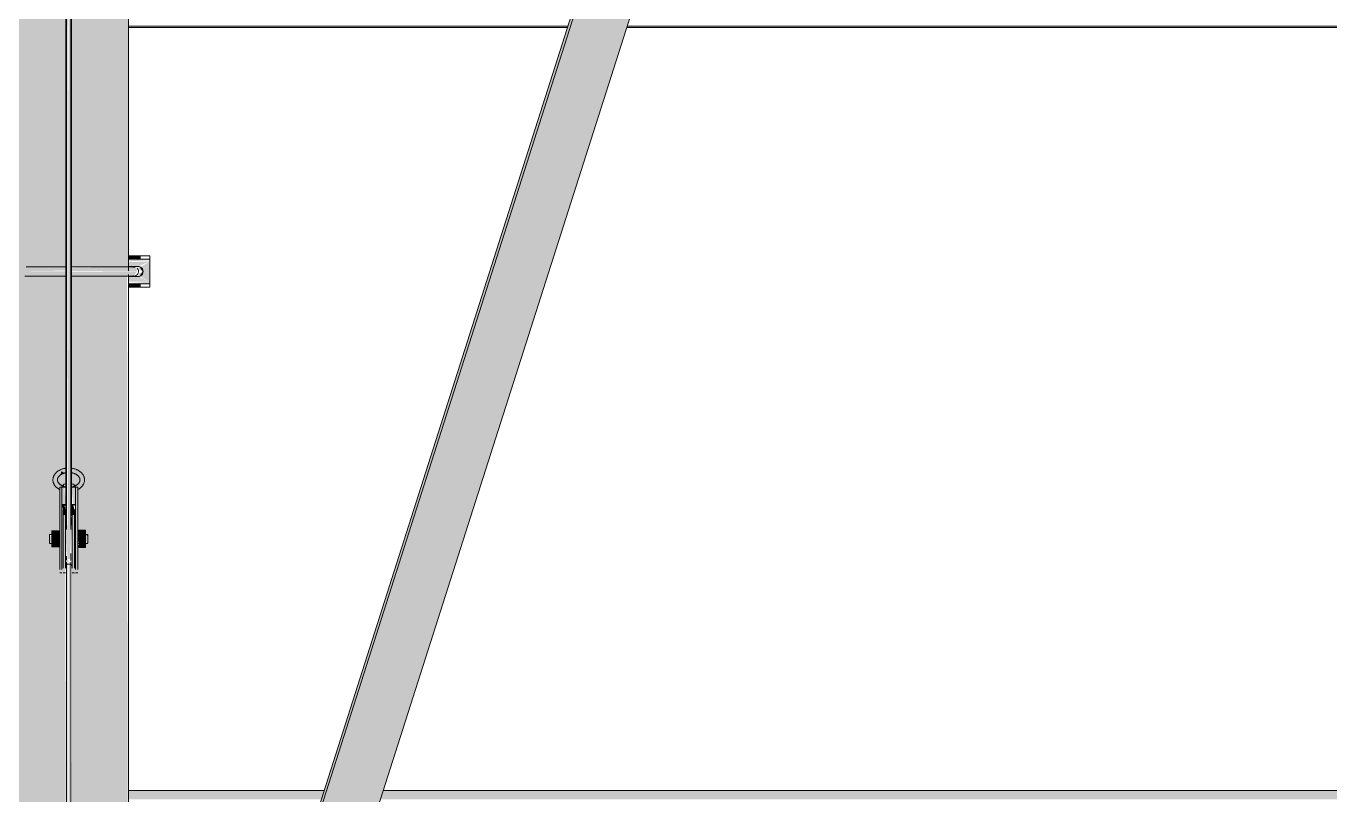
# Model space of a CAD drawing. Header units: inches. Extents: x -55396 to -733, y -290 to 853.
# Drawn here: x -13517.1 to -13444.9, y 196 to 238.6 of the extents above; entities that cross this region are included whole.
import ezdxf

# ---------------------------------------------------------------- set-up
doc = ezdxf.new("R2010")
doc.units = ezdxf.units.IN
doc.header["$MEASUREMENT"] = 0
doc.layers.add('Q-SPCQ', color=91, linetype='Continuous', lineweight=9)
doc.layers.add('S-BEAM', color=12, linetype='Continuous', lineweight=9)

# ---------------------------------------------------------------- blocks, each defined once
blk = doc.blocks.new('Basketball_Backstop-Performance_Sports_Systems-3103-Ceiling_Hung - 27_-0_ to 27_-11 7_8_-652462-Section 6')
at = {"layer": 'Q-SPCQ'}
h = blk.add_hatch(color=256, dxfattribs=at)
h.paths.add_polyline_path([(-25622.38938958182, 157.5625000002665), (-25622.29378982845, 157.5625000002665), (-25622.29378982845, 160.1875000002658), (-25625.38983204984, 160.1875000002658), (-25625.37355031459, 157.5625000002665), (-25623.03125910191, 157.5625000002665)], flags=0)
h.paths.add_polyline_path([(-25622.04378982836, 157.5625000002665), (-25618.95800998017, 157.5625000002665), (-25618.97429171543, 160.1875000002658), (-25622.04378982836, 160.1875000002658), (-25622.04378982836, 159.4308813793272)], flags=0)
h.paths.add_polyline_path([(-25621.56704488622, 164.3125000002658), (-25618.861421015, 164.3135063793268), (-25618.93567332945, 224.7924187214571), (-25619.93736242704, 224.7504784280149), (-25622.01253982836, 224.7500916785839), (-25621.98128982837, 213.0556837985709), (-25621.66878982836, 213.0556837985709), (-25621.66878982836, 211.9191045605048), (-25621.79378982837, 211.9191045605048), (-25621.79378982837, 211.6942256228069), (-25621.66878982836, 211.6414702361983), (-25621.66878982836, 210.6710303438485), (-25621.23128982836, 210.6710303438485), (-25621.23128982836, 210.4245439565732), (-25621.10628982836, 210.3598391952978), (-25621.10628982836, 209.9415810434291), (-25621.23128982836, 209.9415810434291), (-25621.3165829281, 209.6950946561537), (-25621.66878982836, 209.6411498704367), (-25621.66878982836, 208.5741849037683), (-25621.79378982836, 208.5741849037683), (-25621.85628982836, 208.5592648679053), (-25621.98128982836, 208.5592648679053), (-25622.04378982836, 164.3125000002658)], flags=0)
h.paths.add_polyline_path([(-25622.35628982836, 208.8840243943257), (-25622.29378982845, 209.1224023282211), (-25622.35628982836, 209.061169595453)], flags=0)
h.paths.add_polyline_path([(-25623.32282690613, 224.7600385528455), (-25623.65631404502, 224.7938176080383), (-25623.47911435923, 224.7705978728697)], flags=0)
h.paths.add_polyline_path([(-25625.48642101501, 164.3125000002658), (-25622.29378982845, 164.3135063793268), (-25622.35628982836, 208.5592648679053), (-25622.48128982836, 208.5741849037683), (-25622.54378982836, 208.5741849037683), (-25622.66878982836, 208.5741849037683), (-25622.66878982837, 209.7455625000013), (-25623.10628982837, 209.7455625000013), (-25623.10628982837, 209.9415810434291), (-25623.23128982837, 210.0062858047044), (-25623.23128982837, 210.4245439565732), (-25623.10628982837, 210.4245439565732), (-25623.03125910191, 210.6205625000016), (-25622.66878982837, 210.6984438793272), (-25622.66878982837, 211.6942256228069), (-25622.54378982837, 211.6942256228069), (-25622.54378982837, 211.9191045605048), (-25622.66878982837, 211.9191045605048), (-25622.66878982837, 213.0556837985709), (-25622.35628982837, 213.1397563793273), (-25622.32503982845, 224.7514000189849), (-25625.48642101501, 224.7511471235502), (-25625.48642101501, 164.3135063793268)], flags=0)
h.paths.add_polyline_path([(-25621.80609922665, 210.4245439565732), (-25621.79378982836, 210.4245439565732), (-25621.85628982836, 210.4245439565732)], flags=0)
h.paths.add_polyline_path([(-25622.35628982836, 210.9330625000018), (-25622.32503982845, 210.944103615473), (-25622.35628982836, 210.944103615473)], flags=0)
h.paths.add_polyline_path([(-25622.01253982836, 211.4587692142011), (-25621.98128982836, 211.5088877147261), (-25622.01253982836, 211.4821006056779)], flags=0)
h.paths.add_polyline_path([(-25622.61073156661, 213.765931362989), (-25622.57874456705, 213.9330267996304), (-25622.38976069749, 213.8306522321097)], flags=0)
h.paths.add_polyline_path([(-25621.02460410234, 225.2409487979344), (-25620.86872767077, 225.204280435968), (-25620.87949360115, 225.2314475956225)], flags=0)
h.paths.add_polyline_path([(-25619.80074784579, 225.1872956706383), (-25618.861421015, 225.2482678495078), (-25618.861421015, 281.3749999999845), (-25621.2312898282, 281.294717254146), (-25621.2312898282, 281.1789814565629), (-25621.1062898282, 281.1142766952868), (-25621.1062898282, 280.6960185434181), (-25621.2312898282, 280.6960185434181), (-25621.3165829281, 280.4495321561434), (-25621.6687898282, 280.4495321561434), (-25621.66878982845, 279.2379678438428), (-25621.23128982845, 279.2379678438428), (-25621.23128982845, 278.9914814565674), (-25621.10628982845, 278.9267766952921), (-25621.10628982845, 278.5085185434233), (-25621.23128982845, 278.5085185434233), (-25621.3165829281, 278.2620321561487), (-25621.66878982845, 278.208087370431), (-25621.66878982845, 277.1411224037626), (-25621.79378982845, 277.1411224037626), (-25621.85628982845, 277.1262023678996), (-25621.98128982845, 277.1262023678996), (-25622.01253982836, 225.2486502712349), (-25619.83162980233, 225.1952034153892)], flags=0)
h.paths.add_polyline_path([(-25622.35628982845, 277.4509618943227), (-25622.32503982845, 277.6281070954466), (-25622.35628982845, 277.6281070954466)], flags=0)
h.paths.add_polyline_path([(-25623.65631404502, 225.1888867548541), (-25622.32503982845, 225.2499083215832), (-25622.35628982845, 277.1262023678996), (-25622.48128982845, 277.1411224037626), (-25622.54378982845, 277.1411224037626), (-25622.66878982845, 277.1411224037626), (-25622.66878982845, 278.3124999999956), (-25623.10628982845, 278.3124999999956), (-25623.10628982845, 278.5085185434233), (-25623.23128982845, 278.5732233046994), (-25623.23128982845, 278.9914814565674), (-25623.1062898282, 279.0551938793271), (-25623.01991865102, 279.1874999999959), (-25622.66878982845, 279.1874999999959), (-25622.6687898282, 280.4323185144505), (-25623.1062898282, 280.4323185144505), (-25623.1062898282, 280.6960185434181), (-25623.2312898282, 280.7607233046942), (-25623.2312898282, 281.1789814565629), (-25623.10628982845, 281.1900907427614), (-25623.10628982845, 281.3749999999845), (-25625.48642101501, 281.3749999999845), (-25625.44810222179, 225.2313736596909), (-25624.85250665039, 225.233631666031), (-25623.55881303839, 225.203819365458)], flags=0)
h.paths.add_polyline_path([(-25622.54378982845, 278.9914814565674), (-25622.48128982845, 279.0551938793271), (-25622.54378982845, 278.9925530113409)], flags=0)
h.paths.add_polyline_path([(-25621.85628982845, 278.9914814565674), (-25621.79378982845, 279.0551938793271), (-25621.85628982845, 279.0551938793271)], flags=0)
h.paths.add_polyline_path([(-25622.3562898282, 279.500000000022), (-25622.3197157388, 279.5790786669251), (-25622.3562898282, 279.511041115468)], flags=0)
h.paths.add_polyline_path([(-25622.01786391784, 280.0217317249512), (-25621.98128982845, 280.0758252147204), (-25622.01786391784, 280.0490381056722)], flags=0)
h = blk.add_hatch(color=256, dxfattribs=at)
h.paths.add_polyline_path([(-25617.07529572658, 157.5625000002665), (-25616.23815165518, 160.1875000002658), (-25618.95800998017, 160.1875000002658), (-25618.95800998017, 157.5625000002665)], flags=0)
h.paths.add_polyline_path([(-25618.06011332293, 164.3125000002658), (-25614.9223185966, 164.3135063793268), (-25577.73587312071, 280.9175924730886), (-25579.15873724902, 281.3749999999845), (-25580.72747413901, 281.3749999999845), (-25618.05979237655, 164.3135063793268)], flags=0)
for points in [[(-25618.19390626926, 164.3125000002658), (-25618.05979237655, 164.3135063793268), (-25580.72747413901, 281.3749999999845), (-25580.86126708533, 281.3749999999845), (-25618.19358532287, 164.3135063793268)], [(-25618.17392101501, 225.6874999999831), (-25618.17392101501, 225.8749999999831), (-25618.86142101501, 225.8749999999831), (-25618.86142101501, 225.6874999999831)], [(-25618.17392101501, 224.1249999999813), (-25618.17392101501, 224.3124999999806), (-25618.86142101501, 224.3124999999806), (-25618.86142101501, 224.1249999999813)], [(-25622.61073156661, 213.765931362989), (-25622.38976069749, 213.8306522321097), (-25622.57874456704, 213.9330267996304)], [(-25622.35628982837, 213.0556837985709), (-25622.32503982845, 213.1397563793273), (-25622.35628982837, 213.1397563793273)], [(-25622.54378982836, 211.9191045605048), (-25622.54378982837, 213.0556837985709), (-25622.66878982837, 213.0556837985709), (-25622.66878982836, 211.9191045605048)], [(-25621.79378982836, 211.9191045605048), (-25621.66878982836, 211.9191045605048), (-25621.66878982837, 213.0556837985709), (-25621.79378982837, 213.0556837985709)], [(-25622.66878982836, 208.5741849037683), (-25622.54378982836, 208.5741849037683), (-25622.54378982836, 211.6942256228069), (-25622.66878982836, 211.6942256228069), (-25622.66878982836, 208.8572372852761)], [(-25622.35628982836, 211.5088877147261), (-25622.35628982836, 211.8068601320969), (-25622.48128982836, 211.8068601320969), (-25622.48128982836, 211.5088877147261)], [(-25621.85628982836, 211.5088877147261), (-25621.85628982836, 211.8068601320969), (-25621.98128982836, 211.8068601320969), (-25621.98128982836, 211.5088877147261)], [(-25621.79378982836, 208.5741849037683), (-25621.66878982836, 208.5741849037683), (-25621.66878982836, 211.6942256228069), (-25621.79378982836, 211.6942256228069), (-25621.79378982836, 208.8572372852761)], [(-25622.48128982836, 208.5592648679053), (-25622.35628982836, 208.5592648679053), (-25622.35628982836, 211.5088877147261), (-25622.48128982836, 211.5088877147261), (-25622.48128982836, 208.8572372852761)], [(-25622.0437898282, 211.4354378228456), (-25622.01264075392, 211.4821006056779), (-25622.0437898282, 211.4821006056779)], [(-25621.98128982836, 208.5592648679053), (-25621.85628982836, 208.5592648679053), (-25621.85628982836, 211.5088877147261), (-25621.98128982836, 211.5088877147261), (-25621.98128982836, 208.8572372852761)], [(-25623.10628982836, 210.1830625000011), (-25622.66878982836, 210.1830625000011), (-25622.68699674436, 210.6205625000016), (-25623.10628982836, 210.6205625000016)], [(-25622.3249813041, 210.9363428521112), (-25622.29378982836, 210.944103615473), (-25622.32498070115, 210.944103615473)], [(-25621.23128982836, 210.3138130896927), (-25621.23128982836, 210.6710303438485), (-25621.66878982836, 210.6710303438485), (-25621.66878982836, 210.3138130896927)], [(-25621.23128982836, 209.8258452458453), (-25621.23128982836, 210.3138130896927), (-25621.66878982836, 210.3138130896927), (-25621.59554346743, 209.8258452458453)], [(-25621.10628982836, 210.3598391952978), (-25621.10628982836, 210.4245439565732), (-25621.23128982836, 210.3598391952978)], [(-25623.03944672615, 209.7455625000013), (-25622.66878982836, 209.7455625000013), (-25622.69311903043, 210.1830625000011), (-25623.10628982836, 210.1830625000011), (-25623.10628982836, 209.7455625000013)], [(-25621.66878982836, 209.6950946561537), (-25621.23128982836, 209.6950946561537), (-25621.23128982836, 209.8258452458453), (-25621.66878982836, 209.8258452458453)], [(-25622.16878982844, 145.8555128862083), (-25622.06053665297, 145.964706713547), (-25622.04378982844, 146.073900540887), (-25622.10628982836, 208.8907441494157), (-25622.16878982836, 208.8840243943243), (-25622.16878982844, 149.6656313793269)]]:
    blk.add_hatch(color=256, dxfattribs=at).paths.add_polyline_path(points, flags=0)
h = blk.add_hatch(color=256, dxfattribs=at)
h.paths.add_polyline_path([(-25622.16878982836, 210.9293105810902), (-25622.25670495942, 279.573553322456), (-25622.29370263608, 279.4886112605572), (-25622.22890083003, 210.944103615473), (-25622.16917125688, 210.9293577242376)], flags=0)
h.paths.add_polyline_path([(-25622.29378982821, 279.643207396542), (-25622.1687898282, 279.9523996685272), (-25622.23272533396, 280.2879809471528), (-25622.29375001102, 280.2758501293271), (-25622.29371832221, 279.7492708481893)], flags=0)
h = blk.add_hatch(color=256, dxfattribs=at)
h.paths.add_polyline_path([(-25622.16878982836, 210.9293105810902), (-25622.04378982836, 210.9441036154724), (-25622.10682477123, 279.5956877374564), (-25622.1687898282, 279.6485415471606), (-25622.16878982835, 213.1397563793273)], flags=0)
h.paths.add_polyline_path([(-25622.04378982821, 279.6432073965502), (-25622.10661908206, 280.0784156787506), (-25622.1687898282, 280.1897025122514), (-25622.08081570583, 279.7347923183488), (-25622.04386770536, 279.6434000286549)], flags=0)
h = blk.add_hatch(color=256, dxfattribs=at)
h.paths.add_polyline_path([(-25625.58017101501, 225.5624999999816), (-25625.48642101501, 225.6284158236301), (-25625.48642101501, 225.6874999999818), (-25626.67392101501, 225.624999999982), (-25626.67392101501, 225.5624999999816), (-25626.09046387145, 225.5624999999816)], flags=0)
h.paths.add_polyline_path([(-25618.861421015, 225.5624999999816), (-25617.67392101501, 225.624999999982), (-25617.67392101501, 225.6874999999818), (-25618.861421015, 225.6210221890937), (-25618.861421015, 225.5905836637293)], flags=0)
h = blk.add_hatch(color=256, dxfattribs=at)
h.paths.add_polyline_path([(-25626.67392101501, 224.4374999999795), (-25625.48642101501, 224.4374999999802), (-25625.50737815857, 224.7283333613386)], flags=0)
h.paths.add_polyline_path([(-25626.67392101501, 224.4374999999795), (-25625.58017101501, 224.7187499999829), (-25626.01767101501, 224.7187499999829)], flags=0)
h.paths.add_polyline_path([(-25626.67392101501, 224.4374999999795), (-25626.15829601501, 224.7564303551685), (-25626.28933765365, 224.9272071435475), (-25626.26124065982, 225.1406249999822), (-25626.09046387145, 225.2716666386266), (-25626.67392101501, 225.5624999999822)], flags=0)
h.paths.add_polyline_path([(-25617.67392101501, 225.5624999999816), (-25618.861421015, 225.5184115968311), (-25618.84046387145, 225.2716666386266)], flags=0)
h.paths.add_polyline_path([(-25617.67392101501, 224.4374999999829), (-25617.67392101501, 225.5624999999816), (-25618.18954601501, 225.2435696447967), (-25618.05850437637, 225.072792856417), (-25618.0866013702, 224.8593749999822), (-25618.25737815857, 224.7283333613386)], flags=0)
h.paths.add_polyline_path([(-25617.67392101501, 224.4374999999829), (-25618.33017101501, 224.7187499999816), (-25618.76767101501, 224.7187499999829)], flags=0)
h.paths.add_polyline_path([(-25618.861421015, 224.4374999999816), (-25617.67392101501, 224.4374999999829), (-25618.861421015, 224.7283333613386), (-25618.861421015, 224.4815884031334)], flags=0)
h.paths.add_polyline_path([(-25626.67392101501, 225.5624999999822), (-25626.01767101501, 225.2812499999822), (-25625.58017101501, 225.2812499999822)], flags=0)
h.paths.add_polyline_path([(-25625.48642101501, 225.2629859055328), (-25625.48642101501, 225.5624999999822), (-25626.67392101501, 225.5624999999822), (-25625.50737815857, 225.2716666386266)], flags=0)
h.paths.add_polyline_path([(-25618.76767101501, 225.2812499999816), (-25618.33017101501, 225.2812499999822), (-25617.67392101501, 225.5624999999816)], flags=0)
h = blk.add_hatch(color=256, dxfattribs=at)
h.paths.add_polyline_path([(-25618.35753616856, 224.6079335951844), (-25618.36856986355, 224.6161239896043), (-25618.64407022379, 224.6793700297437)], flags=0)
h.paths.add_polyline_path([(-25626.11711638878, 224.6761305540813), (-25626.03236297062, 224.7283333613386), (-25626.09046387145, 224.9074917599646), (-25626.26124065983, 224.9257611141374), (-25626.1345641155, 224.7063509032346)], flags=0)
h.paths.add_polyline_path([(-25618.23072564125, 224.6761305540819), (-25618.13129723281, 224.9620864022906), (-25618.33241466407, 224.874999999982), (-25618.25737815858, 224.6875530615095)], flags=0)
h.paths.add_polyline_path([(-25625.56385324926, 224.7142534324566), (-25625.50737815858, 224.8047608058234), (-25625.56547905941, 224.7283333613386)], flags=0)
h.paths.add_polyline_path([(-25618.04923425389, 225.0023792854463), (-25618.15855936117, 225.1988737821912), (-25618.25737815858, 225.3124469384549), (-25618.31547905941, 225.2716666386266), (-25618.25737815858, 225.0925082399992), (-25618.05850437637, 225.0063933662293)], flags=0)
h.paths.add_polyline_path([(-25626.29860777614, 225.0023792854469), (-25626.01542736596, 225.1249999999818), (-25626.11711638878, 225.3238694458825), (-25626.29739048119, 225.0116255585367)], flags=0)
h.paths.add_polyline_path([(-25625.71137289385, 225.3149876259685), (-25625.70377180625, 225.3206299702215), (-25625.97927216649, 225.3838760103615)], flags=0)
h = blk.add_hatch(color=256, dxfattribs=at)
h.paths.add_polyline_path([(-25625.58200108666, 224.9999999999822), (-25622.32503982845, 225.0460058139738), (-25622.32503982845, 225.2424665006424), (-25623.65631404502, 225.2430393718084), (-25625.82052473783, 225.2314226091889), (-25625.96253705741, 224.9999999999822), (-25625.81522992055, 224.9999999999822)], flags=0)
h.paths.add_polyline_path([(-25618.38530497258, 224.9999999999822), (-25618.423921015, 225.2165063509285), (-25619.18838528244, 225.2482678495078), (-25620.00071629564, 225.2385003103993), (-25622.01253982836, 225.200099974212), (-25622.01253982836, 224.9999999999822), (-25618.53261210946, 224.9999999999822)], flags=0)
h = blk.add_hatch(color=256, dxfattribs=at)
h.paths.add_polyline_path([(-25624.36361641251, 224.7504325671759), (-25622.32503982845, 224.7581336508524), (-25622.32503982845, 224.9999999999822), (-25625.96253705738, 224.9999999999822), (-25625.81391844986, 224.7703844548969), (-25625.60255584432, 224.817098771528), (-25625.09379083593, 224.7511471235502), (-25624.40056819424, 224.7504687285779)], flags=0)
h.paths.add_polyline_path([(-25619.98422561841, 224.7504325672018), (-25618.53392358029, 224.7703844548443), (-25618.38530497261, 224.9999999999822), (-25622.01253982836, 224.9640592992789), (-25622.01253982836, 224.758710656283), (-25620.87949360115, 224.7586954593864)], flags=0)
h = blk.add_hatch(color=256, dxfattribs=at)
h.paths.add_polyline_path([(-25626.67392101501, 224.31249999998), (-25625.48642101501, 224.3749999999804), (-25625.50737815857, 224.4374999999795), (-25626.67392101501, 224.3749999999804), (-25626.67392101501, 224.3167592716938)], flags=0)
h.paths.add_polyline_path([(-25617.67392101501, 224.31249999998), (-25617.67392101501, 224.4374999999795), (-25618.861421015, 224.3525274759793), (-25618.861421015, 224.31249999998), (-25618.17392101501, 224.31249999998)], flags=0)
h = blk.add_hatch(color=256, dxfattribs=at)
h.paths.add_polyline_path([(-25622.50347534606, 212.0834119744393), (-25622.32503982845, 212.0834119744393), (-25622.41020075348, 213.0556837985709), (-25622.54378982837, 213.0556837985709), (-25622.54378982837, 212.0834119744393)], flags=0)
h.paths.add_polyline_path([(-25621.79378982837, 212.0834119744393), (-25621.79378982837, 213.0556837985709), (-25622.01385935136, 213.0556837985709), (-25621.92629746846, 212.0834119744393), (-25621.83410431068, 212.0834119744393)], flags=0)
h = blk.add_hatch(color=256, dxfattribs=at)
h.paths.add_polyline_path([(-25622.35628982836, 211.6414702361983), (-25622.32503982845, 211.6414702361983), (-25622.41128218826, 212.0834119744393), (-25622.54378982837, 212.0612673406192), (-25622.48128982836, 211.8068601320969), (-25622.35628982836, 211.8068601320969)], flags=0)
h.paths.add_polyline_path([(-25622.01253982836, 211.6414702361983), (-25621.98128982836, 211.6414702361983), (-25621.95357642767, 211.8068601320969), (-25621.85628982836, 211.8068601320969), (-25621.92629746846, 212.0834119744393), (-25622.01253982836, 212.0834119744393), (-25622.01253982836, 211.8068601320969)], flags=0)
h = blk.add_hatch(color=256, dxfattribs=at)
h.paths.add_polyline_path([(-25622.54378982836, 209.9415810434291), (-25622.48128982836, 210.0062858047044), (-25622.54378982836, 209.9584759678234)], flags=0)
h.paths.add_polyline_path([(-25621.10628982836, 209.9415810434291), (-25621.10628982836, 210.3598391952978), (-25621.23128982836, 210.3080625000013), (-25621.23128982836, 209.9415810434291)], flags=0)
h.paths.add_polyline_path([(-25623.23128982836, 209.9415810434291), (-25623.10628982836, 210.0062858047044), (-25623.10628982836, 210.3598391952978), (-25623.23128982836, 210.3080625000013), (-25623.23128982836, 209.9665561490555)], flags=0)
h = blk.add_hatch(color=256, dxfattribs=at)
h.paths.add_polyline_path([(-25622.35628982836, 208.8840243943243), (-25622.16878982836, 208.8941040269617), (-25622.25814699929, 209.061169595453)], flags=0)
h.paths.add_polyline_path([(-25621.98128982836, 208.8840243943243), (-25622.10760442998, 209.061169595453), (-25622.07943265858, 208.889300360589), (-25622.04973934521, 208.8877041062389)], flags=0)
h.paths.add_polyline_path([(-25622.25814699929, 209.061169595453), (-25622.10485432414, 209.0686787072463), (-25621.98128982836, 210.9330625000011), (-25622.35628982836, 210.9330625000011), (-25622.28225805199, 209.2455625000011), (-25622.23272533539, 209.327965735252), (-25622.25743149375, 209.0686787072463)], flags=0)
h = blk.add_hatch(color=256, dxfattribs=at)
h.paths.add_polyline_path([(-25622.16878982836, 208.8941040269617), (-25622.23272533539, 209.0624148872848), (-25622.23128982836, 209.0109564062602), (-25622.1693111883, 208.8950787813435)], flags=0)
h.paths.add_polyline_path([(-25622.16878982844, 145.8555128862083), (-25622.23272533539, 208.8906669793703), (-25622.29378982836, 208.8840243943243), (-25622.22713796147, 145.8817666899244), (-25622.1966924674, 145.8619307789347)], flags=0)
for p, q in [((-25618.86142101501, 225.0445800520499), (-25618.86142101501, 281.3749999999845)), ((-25580.86126708534, 281.3749999999844), (-25618.19358532287, 164.3135063793269)), ((-25618.05979237655, 164.3135063793269), (-25580.72747413901, 281.3749999999844)), ((-25614.9223185966, 164.3135063793268), (-25577.73587312072, 280.9175924730883)), ((-25622.2937898282, 279.5419213560914), (-25622.29378982836, 210.6984438793272)), ((-25622.04378982836, 210.6984438793272), (-25622.0437898282, 279.5419213560962)), ((-25622.32503982845, 277.834537629327), (-25622.32503982836, 210.9363367202293)), ((-25622.01253982836, 211.4587692142004), (-25622.01253982845, 277.9647010933097)), ((-25618.86142101501, 225.8749999999829), (-25618.17392101501, 225.8749999999829)), ((-25618.17392101501, 225.6874999999829), (-25618.86142101501, 225.6874999999829)), ((-25618.17392101501, 225.8749999999829), (-25617.67392101502, 225.8749999999829)), ((-25617.67392101502, 225.6874999999829), (-25618.17392101501, 225.6874999999829)), ((-25617.67392101501, 225.6874999999831), (-25617.67392101501, 225.8749999999831)), ((-25617.67392101502, 225.7187499999815), (-25617.67392101502, 225.8749999999816)), ((-25617.67392101502, 225.6874999999815), (-25617.67392101502, 225.5624999999815)), ((-25617.67392101502, 225.5624999999824), (-25617.67392101502, 224.4374999999822)), ((-25618.86142101501, 164.3135063793268), (-25618.86142101501, 224.8390225892228)), ((-25618.76767101502, 225.2812499999812), (-25618.33017101502, 225.2812499999822)), ((-25618.33017101502, 224.7187499999812), (-25618.76767101502, 224.7187499999822)), ((-25618.04614426528, 225.0041651245807), (-25618.18572798414, 225.245931217539)), ((-25618.18572798414, 224.7540687824251), (-25618.04614426528, 224.9958348753834)), ((-25618.86142101501, 224.3124999999805), (-25618.17392101501, 224.3124999999805)), ((-25618.17392101501, 224.1249999999805), (-25618.86142101501, 224.1249999999805)), ((-25618.17392101501, 224.3124999999806), (-25617.67392101502, 224.3124999999806)), ((-25617.67392101502, 224.1249999999806), (-25618.17392101501, 224.1249999999806)), ((-25617.67392101502, 224.4374999999795), (-25617.67392101502, 224.3124999999796)), ((-25617.67392101501, 224.1249999999813), (-25617.67392101501, 224.3124999999806)), ((-25617.67392101502, 224.1249999999795), (-25617.67392101502, 224.2812499999795)), ((-25622.66878982837, 211.9191045605046), (-25622.66878982837, 213.0556837985707)), ((-25622.66878982837, 213.0556837985706), (-25622.54378982837, 213.0556837985706)), ((-25622.54378982837, 213.0556837985707), (-25622.30308034863, 213.0556837985707)), ((-25622.54378982837, 213.0556837985707), (-25622.54378982837, 211.9191045605046)), ((-25622.05963327051, 213.0556837985707), (-25621.79378982837, 213.0556837985707)), ((-25621.79378982837, 211.9191045605046), (-25621.79378982837, 213.0556837985707)), ((-25621.79378982837, 213.0556837985707), (-25621.66878982837, 213.0556837985707)), ((-25621.66878982837, 213.0556837985707), (-25621.66878982836, 211.9191045605046)), ((-25622.66878982837, 208.4907398147793), (-25622.66878982837, 211.9191045605051)), ((-25622.30343323842, 212.0834119744391), (-25622.54378982837, 212.0834119744391)), ((-25622.54378982837, 211.9191045605045), (-25622.54378982837, 211.6942256228067)), ((-25622.54378982837, 211.9191045605051), (-25622.54378982837, 208.4907398147793)), ((-25622.35628982836, 212.0580625000018), (-25622.48128982837, 212.0580625000018)), ((-25622.48128982837, 211.508887714726), (-25622.48128982837, 211.8068601320971)), ((-25622.35628982837, 211.8068601320971), (-25622.35628982837, 211.508887714726)), ((-25621.79378982837, 212.0834119744391), (-25622.03414641831, 212.0834119744391)), ((-25621.85628982836, 212.0580625000018), (-25621.98128982836, 212.0580625000018)), ((-25621.98128982837, 211.508887714726), (-25621.98128982837, 211.8068601320971)), ((-25621.85628982836, 211.8068601320971), (-25621.85628982836, 211.508887714726)), ((-25621.79378982837, 208.4907398147793), (-25621.79378982837, 211.9191045605051)), ((-25621.79378982837, 211.9191045605045), (-25621.79378982837, 211.6942256228066)), ((-25621.66878982836, 211.9191045605051), (-25621.66878982836, 208.4907398147793)), ((-25622.48128982837, 208.5592648679048), (-25622.48128982837, 211.508887714726)), ((-25622.35628982837, 211.508887714726), (-25622.35628982837, 208.5592648679048)), ((-25622.01253982836, 210.9363367202293), (-25622.01253982836, 211.3678848219299)), ((-25621.98128982837, 208.5592648679048), (-25621.98128982837, 211.508887714726)), ((-25621.85628982836, 211.508887714726), (-25621.85628982836, 208.5592648679048)), ((-25622.66878982836, 210.4330625000016), (-25623.23128982836, 210.4330625000016)), ((-25623.23128982837, 210.3598391952976), (-25623.23128982837, 210.4245439565732)), ((-25623.23128982837, 209.9415810434287), (-25623.23128982837, 210.3598391952976)), ((-25623.10628982837, 210.1830625000011), (-25623.10628982837, 210.6205625000011)), ((-25623.10628982837, 210.6205625000011), (-25622.66878982837, 210.6205625000011)), ((-25621.66878982836, 210.671030343848), (-25621.23128982836, 210.671030343848)), ((-25621.10628982836, 210.4330625000016), (-25621.66878982836, 210.4330625000016)), ((-25621.66878982836, 210.3138130896922), (-25621.23128982836, 210.3138130896922)), ((-25621.23128982836, 210.671030343848), (-25621.23128982836, 210.3138130896922)), ((-25621.23128982836, 210.3138130896922), (-25621.23128982836, 209.8258452458451)), ((-25621.10628982836, 210.4245439565732), (-25621.10628982836, 210.3598391952976)), ((-25621.10628982836, 210.3598391952976), (-25621.10628982836, 209.9415810434287)), ((-25623.23128982836, 209.9330625000013), (-25622.66878982836, 209.9330625000013)), ((-25623.10628982837, 209.7455625000011), (-25623.10628982837, 210.1830625000011)), ((-25622.66878982837, 210.1830625000011), (-25623.10628982837, 210.1830625000011)), ((-25623.10628982837, 209.7455625000011), (-25622.66878982837, 209.7455625000011)), ((-25621.66878982836, 209.9330625000013), (-25621.10628982836, 209.9330625000013)), ((-25621.23128982836, 209.8258452458451), (-25621.66878982836, 209.8258452458451)), ((-25621.66878982836, 209.6950946561539), (-25621.23128982836, 209.6950946561539)), ((-25621.23128982836, 209.8258452458451), (-25621.23128982836, 209.6950946561539)), ((-25622.29378982836, 209.2263780952926), (-25622.29378982836, 208.9968352351725)), ((-25622.29378982836, 208.8873842718703), (-25622.29378982844, 145.4562069558392)), ((-25622.04378982836, 208.9774241568154), (-25622.04378982836, 209.3624646866255)), ((-25622.04378982844, 145.4562069558392), (-25622.04378982836, 208.8873842718703)), ((-25622.66878982837, 208.3080625000004), (-25622.54378982836, 208.3080625000004)), ((-25622.48128982837, 208.3080625000004), (-25622.35628982836, 208.3080625000004)), ((-25621.98128982836, 208.3080625000004), (-25621.85628982836, 208.3080625000004)), ((-25621.79378982836, 208.3080625000004), (-25621.66878982836, 208.3080625000004))]:
    blk.add_line(p, q, dxfattribs=at)
at = {"layer": 'Q-SPCQ', "flags": 128}
for points in [[(-25622.29865437481, 225.249999999982), (-25622.42458414137, 225.249999999982), (-25622.56899799187, 225.249999999982), (-25622.71277980348, 225.249999999982), (-25622.85569955598, 225.249999999982), (-25622.99752860826, 225.249999999982), (-25623.13804006408, 225.249999999982), (-25623.27700913509, 225.249999999982), (-25623.41421350042, 225.249999999982), (-25623.54943366236, 225.249999999982), (-25623.68245329748, 225.249999999982), (-25623.81305960276, 225.249999999982), (-25623.94104363596, 225.249999999982), (-25624.06620064994, 225.249999999982), (-25624.18833042016, 225.249999999982), (-25624.30723756505, 225.249999999982), (-25624.42273185855, 225.249999999982), (-25624.53462853441, 225.249999999982)], [(-25624.59347375868, 224.7499999999818), (-25624.48359391272, 224.7499999999818), (-25624.37001908283, 224.7499999999818), (-25624.25293096451, 224.7499999999818), (-25624.13251687377, 224.7499999999818), (-25624.00896944747, 224.7499999999818), (-25623.88248633513, 224.7499999999818), (-25623.75326988275, 224.7499999999818), (-25623.6215268091, 224.7499999999818), (-25623.48746787498, 224.7499999999818), (-25623.35130754609, 224.7499999999818), (-25623.21326364992, 224.7499999999818), (-25623.07355702724, 224.7499999999818), (-25622.93241117885, 224.7499999999818), (-25622.79005190801, 224.7499999999818), (-25622.64670695917, 224.7499999999825), (-25622.50260565368, 224.7499999999825), (-25622.35797852289, 224.7499999999825)], [(-25622.03874380503, 224.7499999999825), (-25621.92325788863, 224.7499999999825), (-25621.77884403813, 224.7499999999825), (-25621.63506222651, 224.7499999999825), (-25621.49214247401, 224.7499999999825), (-25621.35031342174, 224.7499999999825), (-25621.20980196592, 224.7499999999825), (-25621.07083289491, 224.7499999999825), (-25620.93362852958, 224.7499999999825), (-25620.79840836764, 224.7499999999825), (-25620.66538873252, 224.7499999999825), (-25620.53478242724, 224.7499999999825), (-25620.40679839404, 224.7499999999825), (-25620.28164138006, 224.7499999999818), (-25620.15951160984, 224.7499999999818), (-25620.04060446495, 224.7499999999818), (-25619.92511017145, 224.7499999999818), (-25619.81321349559, 224.7499999999818), (-25619.70509344816, 224.7499999999818), (-25619.60092299819, 224.7499999999818), (-25619.50086879616, 224.7499999999818), (-25619.40509090747, 224.7499999999818), (-25619.31374255629, 224.7499999999818), (-25619.22696988051, 224.7499999999818), (-25619.1449116979, 224.7499999999818), (-25619.06769928404, 224.7499999999818), (-25618.99545616232, 224.7499999999818), (-25618.92829790634, 224.7499999999818), (-25618.86633195496, 224.7499999999818), (-25618.8096574405, 224.7499999999818), (-25618.75836503008, 224.7499999999818), (-25618.71253678063, 224.7499999999818), (-25618.67224600756, 224.7499999999818), (-25618.63755716752, 224.7499999999818), (-25618.60852575525, 224.7499999999818), (-25618.58519821483, 224.7499999999818), (-25618.56761186533, 224.7499999999818), (-25618.55579484116, 224.7499999999818), (-25618.54976604705, 224.7499999999818), (-25618.548921015, 224.7499999999818)], [(-25618.548921015, 225.249999999982), (-25618.55182062836, 225.249999999982), (-25618.56051482966, 225.249999999982), (-25618.57498971004, 225.249999999982), (-25618.59522211277, 225.249999999982), (-25618.62117967033, 225.249999999982), (-25618.65282085616, 225.249999999982), (-25618.69009505113, 225.249999999982), (-25618.73294262445, 225.249999999982), (-25618.78129502917, 225.249999999982), (-25618.83507491174, 225.249999999982), (-25618.89419623583, 225.249999999982), (-25618.95856441993, 225.249999999982), (-25619.02807648867, 225.249999999982), (-25619.10262123758, 225.249999999982), (-25619.18207941095, 225.249999999982), (-25619.26632389267, 225.249999999982), (-25619.35521990953, 225.249999999982), (-25619.44862524686, 225.249999999982), (-25619.54639047606, 225.249999999982), (-25619.64835919362, 225.249999999982), (-25619.75436827133, 225.249999999982), (-25619.86424811728, 225.249999999982), (-25619.97782294717, 225.249999999982), (-25620.09491106548, 225.249999999982), (-25620.21532515623, 225.249999999982), (-25620.33887258253, 225.249999999982), (-25620.46535569487, 225.249999999982), (-25620.59457214725, 225.249999999982), (-25620.7263152209, 225.249999999982), (-25620.86037415502, 225.249999999982), (-25620.99653448391, 225.249999999982), (-25621.13457838009, 225.249999999982), (-25621.27428500276, 225.249999999982), (-25621.41543085114, 225.249999999982), (-25621.55779012199, 225.249999999982), (-25621.70113507083, 225.249999999982), (-25621.84523637632, 225.249999999982), (-25621.98986350711, 225.249999999982)], [(-25622.32662024579, 214.0981669292796), (-25622.35953770675, 214.0932250562068), (-25622.39219792753, 214.0873475750054), (-25622.42455668311, 214.0805392440206), (-25622.4565700434, 214.0728055060162), (-25622.48819439676, 214.0641524559523), (-25622.51938646454, 214.0545868068459), (-25622.55010330541, 214.0441158549506), (-25622.58030230787, 214.0327474459482), (-25622.60994116962, 214.020489944173), (-25622.63897786255, 214.0073522074667), (-25622.66737058188, 213.9933435708192), (-25622.69507767901, 213.9784738426103), (-25622.72205757737, 213.9627533180232), (-25622.74826867191, 213.9461928149326), (-25622.77366921346, 213.9288037383357), (-25622.79821718084, 213.9105981800339), (-25622.82187014545, 213.8915890606954), (-25622.844585135, 213.8717903214933), (-25622.86631850617, 213.8512171719558), (-25622.88702583871, 213.8298863993425), (-25622.906661867, 213.8078167423502), (-25622.92518046806, 213.7850293281601), (-25622.9425347277, 213.7615481664349), (-25622.95867710766, 213.737400686871), (-25622.97355973646, 213.7126182985216), (-25622.98713484266, 213.6872369398183), (-25622.99935534297, 213.661297579092), (-25623.01017558664, 213.6348466177767), (-25623.01955224319, 213.6079361441811), (-25623.02744530332, 213.5806239866003), (-25623.03381914492, 213.5529735220823), (-25623.03864359951, 213.5250532121492), (-25623.04189494375, 213.496935858592), (-25623.04355673645, 213.4686975990125), (-25623.04378982837, 213.4534313629888)], [(-25621.29378982837, 213.4534313629888), (-25621.29458948216, 213.481702446807), (-25621.29698431053, 213.5098946897155), (-25621.30096207393, 213.537930648386), (-25621.30650288899, 213.5657355805529), (-25621.3135799513, 213.5932385719279), (-25621.32216045318, 213.6203734251321), (-25621.33220661951, 213.6470792758398), (-25621.34367678282, 213.6733009291006), (-25621.35652642651, 213.6989889334797), (-25621.3707091385, 213.7240994295516), (-25621.38617743569, 213.7485938208137), (-25621.40288343709, 213.7724383193758), (-25621.42077937974, 213.7956034171366), (-25621.43981798444, 213.8180633270119), (-25621.45995268695, 213.8397954303502), (-25621.48113775589, 213.8607797572501), (-25621.50332832005, 213.8809985175689), (-25621.52648032787, 213.9004356925941), (-25621.55055045961, 213.9190766910787), (-25621.57549600981, 213.936908068717), (-25621.60127475439, 213.9539173069086), (-25621.62784481388, 213.9700926448236), (-25621.65516452064, 213.9854229577372), (-25621.68319229622, 213.9998976744373), (-25621.71188654241, 214.0135067267247), (-25621.74120554818, 214.0262405245787), (-25621.77110741331, 214.0380899512595), (-25621.80154998885, 214.0490463733842), (-25621.83249083366, 214.0591016617668), (-25621.86388718619, 214.0682482195018), (-25621.89569595006, 214.0764790144276), (-25621.92787369221, 214.0837876136306), (-25621.96037665206, 214.0901682181299), (-25621.99316076039, 214.0956156962759), (-25622.02618166648, 214.100125614721)], [(-25623.04378982837, 213.4534313629901), (-25623.04299017458, 213.4251602791719), (-25623.0405953462, 213.3969680362634), (-25623.0366175828, 213.3689320775929), (-25623.03107676775, 213.341127145426), (-25623.02399970544, 213.3136241540503), (-25623.01541920356, 213.2864893008468), (-25623.00537303723, 213.2597834501384), (-25622.99390287392, 213.2335617968776), (-25622.98105323023, 213.2078737924992), (-25622.96687051824, 213.1827632964266), (-25622.95140222105, 213.1582689051652), (-25622.93469621965, 213.1344244066024), (-25622.91680027699, 213.1112593088417), (-25622.8977616723, 213.0887993989663), (-25622.87762696978, 213.067067295628), (-25622.85644190084, 213.0460829687281), (-25622.83425133669, 213.0258642084093), (-25622.81109932887, 213.0064270333841), (-25622.78702919712, 212.9877860348995), (-25622.76208364693, 212.9699546572619), (-25622.73630490234, 212.9529454190697), (-25622.70973484285, 212.936770081154), (-25622.6824151361, 212.9214397682403)], [(-25622.79378982837, 213.4534313629894), (-25622.79338964215, 213.4675753732388), (-25622.79218686999, 213.4817303692955), (-25622.79017502772, 213.4959060479398), (-25622.78734381406, 213.5101096218204), (-25622.78367981806, 213.5243448005783), (-25622.77916741546, 213.5386110094255), (-25622.77378977697, 213.5529028798171), (-25622.76752990995, 213.5672100190963), (-25622.76037166203, 213.5815170412779), (-25622.7523006295, 213.5958038222738), (-25622.74330493052, 213.61004593135), (-25622.73337582126, 213.6242151862566), (-25622.72250814926, 213.6382802812006), (-25622.71070065095, 213.6522074429001), (-25622.69795610932, 213.6659610784531), (-25622.68428139272, 213.67950438815), (-25622.66968739817, 213.6927999252782), (-25622.65418892158, 213.7058100928268), (-25622.63780447573, 213.7184975732123), (-25622.62055607382, 213.730825691862), (-25622.60246899315, 213.7427587186123), (-25622.58357153018, 213.7542621128441), (-25622.5638947556, 213.7653027192164), (-25622.54347227532, 213.7758489210948), (-25622.52234000121, 213.7858707585474), (-25622.50053593403, 213.7953400172107), (-25622.47809995958, 213.8042302936717), (-25622.45507365826, 213.8125170422111), (-25622.43150012777, 213.8201776070486), (-25622.4074238179, 213.8271912435034), (-25622.38289037672, 213.8335391308726), (-25622.35794650666, 213.8392043792892), (-25622.33263982954, 213.8441720323451)], [(-25622.31884509203, 213.0603036607524), (-25622.34432754263, 213.0648892047136), (-25622.36947323022, 213.0701796141713), (-25622.39423409007, 213.0761609764843), (-25622.41856290717, 213.0828174453806), (-25622.44241344702, 213.0901312419093), (-25622.46574059454, 213.0980826588149), (-25622.48850050238, 213.1066500699169), (-25622.51065074984, 213.1158099464912), (-25622.53215051357, 213.1255368831423), (-25622.55296075074, 213.1358036362605), (-25622.57304439575, 213.1465811787805), (-25622.59236657016, 213.1578387757235), (-25622.61089480558, 213.1695440857252), (-25622.62859927782, 213.1816632945106), (-25622.64545304921, 213.1941612869198), (-25622.66143231441, 213.2070018644897), (-25622.67651664258, 213.2201480156718), (-25622.69068920622, 213.233562245199), (-25622.70393698373, 213.2472069677742), (-25622.7162509198, 213.2610449687618), (-25622.72762602426, 213.2750399307504), (-25622.7380613878, 213.2891570194488), (-25622.74756009117, 213.3033635153729), (-25622.75612898559, 213.3176294693946), (-25622.76377832508, 213.3319283509297), (-25622.77052123834, 213.3462376483894), (-25622.77637303869, 213.3605393739401), (-25622.78135038492, 213.3748204202838), (-25622.78547032296, 213.3890727180728), (-25622.78874925672, 213.4032931500924), (-25622.79120191226, 213.4174831933624), (-25622.79284037113, 213.4316482820893), (-25622.79367325186, 213.4457969109903), (-25622.79378982837, 213.4534313629888)], [(-25622.01873456471, 213.8465590652245), (-25621.99325211411, 213.8419735212633), (-25621.96810642651, 213.8366831118048), (-25621.94334556667, 213.8307017494919), (-25621.91901674957, 213.8240452805955), (-25621.89516620972, 213.8167314840668), (-25621.8718390622, 213.8087800671612), (-25621.84907915436, 213.8002126560593), (-25621.82692890689, 213.7910527794849), (-25621.80542914317, 213.7813258428339), (-25621.78461890599, 213.7710590897163), (-25621.76453526099, 213.7602815471964), (-25621.74521308658, 213.7490239502526), (-25621.72668485116, 213.737318640251), (-25621.70898037891, 213.7251994314663), (-25621.69212660753, 213.7127014390571), (-25621.67614734233, 213.6998608614872), (-25621.66106301415, 213.6867147103044), (-25621.64689045052, 213.6733004807772), (-25621.63364267301, 213.6596557582027), (-25621.62132873694, 213.6458177572144), (-25621.60995363248, 213.6318227952258), (-25621.59951826894, 213.6177057065274), (-25621.59001956557, 213.6034992106033), (-25621.58145067115, 213.5892332565815), (-25621.57380133165, 213.5749343750465), (-25621.5670584184, 213.5606250775868), (-25621.56120661804, 213.5463233520368), (-25621.55622927181, 213.5320423056923), (-25621.55210933377, 213.5177900079027), (-25621.54883040001, 213.5035695758838), (-25621.54637774447, 213.4893795326145), (-25621.54473928561, 213.4752144438869), (-25621.54390640488, 213.4610658149859), (-25621.54378982837, 213.4534313629874)], [(-25621.54378982837, 213.4534313629888), (-25621.54419001459, 213.4392873527388), (-25621.54539278675, 213.425132356682), (-25621.54740462902, 213.4109566780384), (-25621.55023584269, 213.3967531041571), (-25621.55389983868, 213.3825179253999), (-25621.55841224128, 213.3682517165527), (-25621.56378987976, 213.3539598461618), (-25621.57004974679, 213.3396527068812), (-25621.57720799471, 213.3253456847003), (-25621.58527902723, 213.3110589037044), (-25621.59427472622, 213.2968167946283), (-25621.60420383548, 213.2826475397216), (-25621.61507150748, 213.2685824447776), (-25621.62687900578, 213.2546552830781), (-25621.63962354742, 213.2409016475251), (-25621.65329826402, 213.2273583378282), (-25621.66789225856, 213.2140628006993), (-25621.68339073516, 213.2010526331507), (-25621.69977518101, 213.1883651527653), (-25621.71702358291, 213.1760370341155), (-25621.73511066358, 213.1641040073659), (-25621.75400812656, 213.1526006131334), (-25621.77368490113, 213.1415600067612), (-25621.79410738141, 213.1310138048827), (-25621.81523965553, 213.1209919674302), (-25621.83704372271, 213.1115227087668), (-25621.85947969716, 213.1026324323065), (-25621.88250599847, 213.0943456837665), (-25621.90607952897, 213.0866851189289), (-25621.93015583883, 213.0796714824741), (-25621.95468928001, 213.0733235951049), (-25621.97963315008, 213.0676583466884), (-25622.0049398272, 213.0626906936324)], [(-25621.67020907486, 212.913519155157), (-25621.64250197773, 212.9283888833658), (-25621.61552207937, 212.9441094079529), (-25621.58931098482, 212.9606699110429), (-25621.56391044328, 212.9780589876404), (-25621.5393624759, 212.9962645459429), (-25621.5157095113, 213.0152736652808), (-25621.49299452174, 213.0350724044829), (-25621.47126115057, 213.0556455540197), (-25621.45055381803, 213.076976326633), (-25621.43091778974, 213.0990459836259), (-25621.41239918867, 213.1218333978161), (-25621.39504492904, 213.1453145595412), (-25621.37890254908, 213.1694620391038), (-25621.36401992027, 213.1942444274539), (-25621.35044481408, 213.2196257861578), (-25621.33822431377, 213.2455651468835), (-25621.3274040701, 213.2720161081988), (-25621.31802741355, 213.298926581795), (-25621.31013435341, 213.3262387393752), (-25621.30376051182, 213.3538892038932), (-25621.29893605722, 213.3818095138256), (-25621.29568471299, 213.4099268673835), (-25621.29402292029, 213.438165126963), (-25621.29378982837, 213.4534313629874)], [(-25622.35628982837, 211.6830625000004), (-25622.35153134723, 211.675656682155), (-25622.34648051866, 211.6684470766656), (-25622.34114542287, 211.6614452173633), (-25622.33553459492, 211.6546623057297), (-25622.3296570109, 211.6481091929763), (-25622.3235220737, 211.6417963626859), (-25622.31713959792, 211.6357339140402), (-25622.31051979415, 211.6299315456631), (-25622.30367325269, 211.6243985401072), (-25622.2966109265, 211.6191437490006)], [(-25622.04085708531, 211.6192234533105), (-25622.03379803576, 211.6244826452682), (-25622.02695494427, 211.6300199171248), (-25622.02033875835, 211.6358264104262), (-25622.01396006247, 211.6418928360237), (-25622.00782906119, 211.6482094889279), (-25622.0019555628, 211.6547662638424), (-25621.99634896364, 211.6615526713265), (-25621.99101823308, 211.6685578545759), (-25621.98597189915, 211.6757706067926), (-25621.98128982836, 211.6830625000011)], [(-25621.98128982836, 208.6830625000011), (-25621.9860483095, 208.6904683178466), (-25621.99109913807, 208.6976779233359), (-25621.99643423386, 208.7046797826383), (-25622.00204506181, 208.7114626942725), (-25622.00792264583, 208.7180158070252), (-25622.01405758303, 208.7243286373157), (-25622.02044005881, 208.7303910859621), (-25622.02705986257, 208.7361934543385), (-25622.03390640405, 208.7417264598944), (-25622.04096873023, 208.746981251001), (-25622.0482355429, 208.7519494211135), (-25622.05569521671, 208.7566230222198), (-25622.06333581777, 208.7609945775546), (-25622.07114512275, 208.7650570935614), (-25622.07911063843, 208.7688040710825), (-25622.0872196217, 208.772229515753), (-25622.09545909988, 208.7753279475912), (-25622.10381589159, 208.7780944097683), (-25622.11227662774, 208.7805244765336), (-25622.12082777295, 208.7826142602994), (-25622.12945564722, 208.7843604178574), (-25622.13814644779, 208.7857601557291), (-25622.14688627124, 208.7868112346304), (-25622.1556611357, 208.7875119730602), (-25622.16445700327, 208.7878612499878), (-25622.17325980243, 208.7878585066423), (-25622.18205545059, 208.7875037474139), (-25622.19082987658, 208.7867975398414), (-25622.1995690432, 208.7857410137071), (-25622.20825896964, 208.7843358592256), (-25622.21688575387, 208.7825843243458), (-25622.22543559489, 208.7804892111501), (-25622.23389481476, 208.7780538713709), (-25622.24224988054, 208.7752822010334), (-25622.2504874259, 208.7721786342194), (-25622.25859427255, 208.7687481359728), (-25622.26655745123, 208.7649961943602), (-25622.27436422257, 208.7609288116866), (-25622.28200209741, 208.7565524948968), (-25622.28945885677, 208.751874245165), (-25622.29672257142, 208.7469015466918), (-25622.30378162097, 208.741642354734), (-25622.31062471246, 208.7361050828774), (-25622.31724089838, 208.730298589576), (-25622.32361959426, 208.7242321639792), (-25622.32975059555, 208.7179155110743), (-25622.33562409394, 208.7113587361598), (-25622.34123069309, 208.7045723286758), (-25622.34656142365, 208.6975671454256), (-25622.35160775758, 208.6903543932103), (-25622.35628982837, 208.6830625000011)]]:
    blk.add_lwpolyline(points, dxfattribs=at)
at = {"layer": 'Q-SPCQ'}
for centre, radius, start, end in [((-25618.76767101502, 224.9999999999822), 0.2812500000034652, 90, 104.9999999995727), ((-25618.76767101502, 224.9999999999822), 0.28125, 255.0000000002512, 269.9999999999996), ((-25618.54892101502, 224.9999999999817), 0.2500000000014904, 90, 104.9999999993056), ((-25618.54892101502, 224.9999999999817), 0.25, 255.0000000006092, 269.9999999999996), ((-25618.54892101502, 224.9999999999817), 0.250000000003638, 75.0000000000126, 90), ((-25618.54892101502, 224.9999999999817), 0.2500000000019715, 269.9999999999996, 44.99999999999769), ((-25618.33017101502, 224.9999999999822), 0.28125, 269.9999999999996, 90)]:
    blk.add_arc(centre, radius, start, end, dxfattribs=at)
for major_axis, ratio, start_param, end_param in [((0.3750000000039925, 0), 0.7071067811790772, 2.094395102388645, 2.879793265791554), ((0.3749999999992923, 0), 0.7071067811878827, 0.2617993878001477, 1.047197551195756)]:
    blk.add_ellipse((-25622.16878982837, 213.0114896247474), major_axis=major_axis, ratio=ratio, start_param=start_param, end_param=end_param, dxfattribs=at)
blk = doc.blocks.new('Girt_Z - 10_D-1179800-Section 6')
at = {"layer": 'S-BEAM'}
h = blk.add_hatch(color=256, dxfattribs=at)
h.paths.add_polyline_path([(-26260.64022535242, 195.7500000001042), (-25985.89022535242, 195.7500000001042), (-25985.89022535242, 196.2320907073679), (-26260.64022535242, 196.2320907073679)], flags=0)
h.paths.add_polyline_path([(-22802.14022535241, 195.7500000001043), (-22802.14022535241, 196.2320907073688), (-22813.89022535241, 196.2320907073688), (-22813.89022535241, 195.7500000001043), (-22804.30061860116, 195.7500000001043)], flags=0)
h.paths.add_polyline_path([(-25975.89022535242, 195.7500000001042), (-25972.5437898275, 195.7500000001042), (-25972.5437898275, 196.2320907073679), (-25975.89022535242, 196.2320907073679)], flags=0)
h.paths.add_polyline_path([(-22841.89022535241, 195.7500000001043), (-22841.89022535241, 196.2320907073688), (-23080.89022535241, 196.2320907073687), (-23080.89022535241, 195.7500000001043), (-22907.97836860115, 195.7500000001043)], flags=0)
h.paths.add_polyline_path([(-25944.54378982751, 195.7500000001042), (-25860.35717546539, 195.7500000001042), (-25860.35717546539, 196.2320907073679), (-25944.54378982751, 196.2320907073679)], flags=0)
h.paths.add_polyline_path([(-23090.89022535241, 195.7500000001043), (-23090.89022535241, 196.2320907073687), (-23370.39022535241, 196.2320907073687), (-23370.39022535241, 195.7500000001043), (-23184.45236860116, 195.7500000001043)], flags=0)
h.paths.add_polyline_path([(-25832.35717546539, 195.7500000001042), (-25696.39022535242, 195.7500000001042), (-25696.39022535242, 196.2320907073679), (-25832.35717546539, 196.2320907073679)], flags=0)
h.paths.add_polyline_path([(-23380.39022535241, 195.7500000001043), (-23380.39022535241, 196.2320907073687), (-23659.89022535241, 196.2320907073687), (-23659.89022535241, 195.7500000001043), (-23460.92636860116, 195.7500000001043)], flags=0)
h.paths.add_polyline_path([(-25686.39022535241, 195.7500000001042), (-25639.45099934207, 195.7500000001042), (-25639.60474386681, 196.2320907073679), (-25686.39022535241, 196.2320907073679)], flags=0)
h.paths.add_polyline_path([(-23669.89022535241, 195.7500000001043), (-23669.89022535241, 196.2320907073687), (-23949.39022535241, 196.2320907073687), (-23949.39022535241, 195.7500000001043), (-23737.40036860116, 195.7500000001043)], flags=0)
h.paths.add_polyline_path([(-25636.17973261579, 195.7500000001042), (-25625.48642101501, 195.7500000001042), (-25625.48642101501, 196.2320907073679), (-25636.33347714054, 196.2320907073679)], flags=0)
h.paths.add_polyline_path([(-23959.39022535242, 195.7500000001043), (-23959.39022535242, 196.2320907073687), (-24238.89022535241, 196.2320907073687), (-24238.89022535241, 195.7500000001043), (-24013.87436860116, 195.7500000001043)], flags=0)
h.paths.add_polyline_path([(-25618.86142101501, 195.7500000001042), (-25608.16810941424, 195.7500000001042), (-25608.01436488949, 196.2320907073679), (-25618.86142101501, 196.2320907073679)], flags=0)
h.paths.add_polyline_path([(-25604.89684268796, 195.7500000001042), (-25406.89022535242, 195.7500000001042), (-25406.89022535242, 196.2320907073679), (-25604.74309816321, 196.2320907073679)], flags=0)
h.paths.add_polyline_path([(-24248.89022535241, 195.7500000001043), (-24248.89022535241, 196.2320907073687), (-24528.39022535241, 196.232090707368), (-24528.39022535241, 195.7500000001043), (-24290.34836860116, 195.7500000001043)], flags=0)
h.paths.add_polyline_path([(-24538.39022535241, 195.7500000001043), (-24538.39022535241, 196.232090707368), (-24817.89022535241, 196.232090707368), (-24817.89022535241, 195.7500000001043), (-24566.82236860116, 195.7500000001043)], flags=0)
h.paths.add_polyline_path([(-25396.89022535241, 195.7500000001042), (-25117.39022535242, 195.7500000001042), (-25117.39022535242, 196.2320907073679), (-25396.89022535241, 196.2320907073679)], flags=0)
h.paths.add_polyline_path([(-24827.89022535242, 195.7500000001043), (-24827.89022535242, 196.232090707368), (-24939.17570683812, 196.232090707368), (-24939.32945136286, 195.7500000001043), (-24843.29636860116, 195.7500000001043)], flags=0)
h.paths.add_polyline_path([(-25107.39022535241, 195.7500000001042), (-24973.88360801697, 195.7500000001043), (-24974.03735254171, 196.232090707368), (-25107.39022535241, 196.2320907073679)], flags=0)
h.paths.add_polyline_path([(-24942.60071808914, 195.7500000001043), (-24942.44697356439, 196.232090707368), (-24953.29402968992, 196.232090707368), (-24953.29402968992, 195.7500000001043), (-24946.97411860116, 195.7500000001043)], flags=0)
h.paths.add_polyline_path([(-24970.61234129069, 195.7500000001043), (-24959.91902968991, 195.7500000001043), (-24959.91902968991, 196.232090707368), (-24970.76608581544, 196.232090707368)], flags=0)
h.paths.add_polyline_path([(-22791.39022535241, 195.7508619969699), (-22791.38922535236, 195.7517010966403), (-22791.39022535241, 196.2320907073688)], flags=0)
for p, q in [((-25618.86142101502, 196.2320907073681), (-25608.01436488949, 196.2320907073681)), ((-25604.74309816321, 196.2320907073681), (-25406.89022535242, 196.2320907073681))]:
    blk.add_line(p, q, dxfattribs=at)
blk = doc.blocks.new('Girt_Z - 10_D-V465-Section 6')
at = {"layer": 'S-BEAM'}
for p, q in [((-25618.86142101501, 238.6016954038041), (-25594.50218836412, 238.6016954038041)), ((-25618.86142101501, 238.5179092928381), (-25594.52890876262, 238.5179092928381)), ((-25591.25764203634, 238.5179092928381), (-25406.89022535242, 238.5179092928381)), ((-25591.23092163784, 238.6016954038041), (-25406.89022535242, 238.6016954038041))]:
    blk.add_line(p, q, dxfattribs=at)

msp = doc.modelspace()

# ---------------------------------------------------------------- block references
at = {"layer": 'Q-SPCQ'}
msp.add_blockref('Basketball_Backstop-Performance_Sports_Systems-3103-Ceiling_Hung - 27_-0_ to 27_-11 7_8_-652462-Section 6', (12107.39261201324, 0), dxfattribs=at)
at = {"layer": 'S-BEAM'}
for name in ['Girt_Z - 10_D-V465-Section 6', 'Girt_Z - 10_D-1179800-Section 6']:
    msp.add_blockref(name, (12107.39261201324, 0), dxfattribs=at)

doc.saveas('drawing.dxf')
